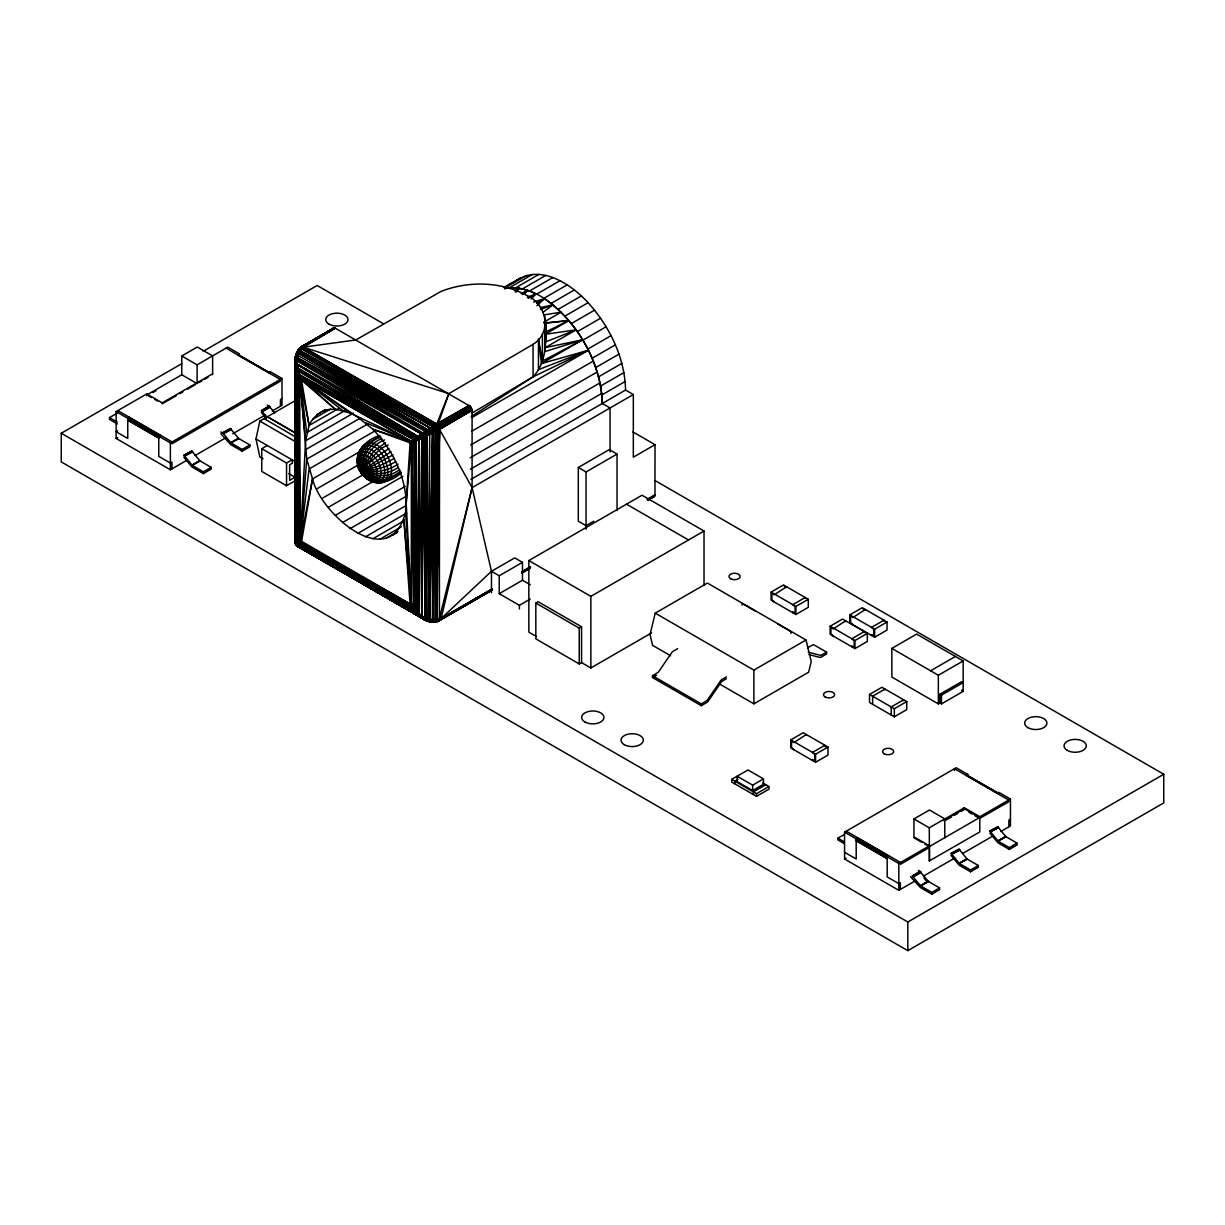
<?xml version="1.0" encoding="UTF-8"?>
<svg xmlns="http://www.w3.org/2000/svg" width="1225" height="1225" viewBox="0 0 1225 1225"><rect width="100%" height="100%" fill="white"/><g stroke="black" fill="none" stroke-linecap="round" stroke-linejoin="round"><path stroke-width="1.5" d="M299.267 545.906C293.326 547.07 296.986 540.547 301.58 541.327L410.084 603.971C415.964 612.224 424.861 620.677 435.579 620.784C447.416 617.89 431.169 624.918 427.387 620.907L297.308 546.273L295.317 542.675L295.164 361.069L298.165 351.544L302.835 345.848L298.012 350.319L295.256 358.864L295.608 544.436L424.861 619.85L431.613 621.917L439.775 620.462L433.972 622.04L425.917 620.187L416.439 612.638L411.523 606.007L411.692 442.286L413.928 439.729L299.283 374.666C297.767 369.674 291.979 355.709 298.869 353.413L430.205 428.015L299.022 352.938L299.451 349.738L302.835 345.848L334.869 327.963L470.323 406.394L472.084 410.314L472.1 487.627L491.47 571.309L491.47 592.793M295.868 543.839L296.496 369.475L299.696 377.101L306.771 459.13L312.528 478.929L301.58 541.327L296.052 544.252L300.217 541.787L305.607 440.74L309.098 425.473L301.58 380.225C297.185 371.328 294.888 359.737 300.156 350.748L302.636 346.997L335.39 328.162L303.279 347.196L299.405 351.514C292.576 352.815 296.373 364.897 296.496 369.475L295.485 544.16L423.467 619.115L430.756 621.32L436.605 621.626L428.842 620.585L421.951 615.792L423.467 437.432L425.596 617.768L425.611 436.452L423.483 432.869L436.544 424.034L469.298 405.475L436.544 424.034L303.233 347.226C290.631 350.534 294.919 372.17 301.58 380.225L335.221 409.211L350.059 413.07L411.355 441.812L434.906 431.92L472.084 410.314L434.906 431.92L419.011 439.025L418.184 612.975L415.29 440.908L414.754 609.774C419.716 618.656 432.854 626.036 441.077 618.625L492.404 589.148M437.708 619.881L433.007 619.865L433.007 432.884L429.883 619.345C427.908 624.26 415.964 614.873 429.807 621.642C434.844 623.938 436.529 618.579 441.077 618.625L492.435 588.98M301.809 347.18L334.364 327.887L300.523 347.425L297.951 353.397L296.664 362.478L299.283 374.666L300.6 378.127L357.761 417.174L372.859 429.286L410.084 442.868L419.011 439.025L471.993 409.64L436.437 431.108L436.437 619.804L439.484 429.454L438.673 426.897L436.483 424.08L303.279 347.196L298.762 351.483C294.521 360.732 296.496 371.726 301.58 380.225L296.404 365.172L296.68 353.749L295.164 361.069L295.96 367.623L295.501 542.782L297.308 546.273L301.58 541.327L296.006 542.798L296.833 370.639C294.628 361.819 296.282 354.255 301.166 346.981L296.343 355.771L297.262 361.161L421.492 434.017L410.084 442.868L405.628 511.82L411.523 606.007C416.132 611.397 426.269 624.903 433.864 620.218L423.008 617.109L416.454 611.505L415.29 440.908M719.58 684.025L753.88 703.824L753.88 670.09L655.237 613.143L650.016 634.627L652.634 645.376L670.596 655.743M295.378 543.885L295.516 357.409L299.543 348.436L295.73 356.215L295.623 365.739C295.194 357.394 295.24 349.186 303.233 347.226L301.427 348.972L435.151 425.565L437.754 430.404L471.993 409.64L424.432 436.988L425.596 617.768M296.021 357.991L295.225 360.87L296.925 370.578L297.797 542.476L298.042 373.763L300.156 541.802L301.549 541.327L300.217 541.787L299.696 377.101L300.171 377.882L299.283 374.666L414.387 439.362L298.058 369.95L416.117 438.336L469.818 405.888L427.387 430.189L429.73 434.232L429.362 619.176L435.258 621.305L440.525 620.034C432.364 623.678 423.972 618.993 417.511 614.475L297.813 545.018L296.925 542.951L296.833 370.639C295.883 364.637 292.821 351.039 301.059 349.493L303.279 347.196L448.84 393.654L533.059 344.363C552.797 332.036 546.381 303.371 526.352 295.194C500.443 281.413 468.363 280.801 441.199 291.336L355.832 339.953L303.279 347.196M433.007 432.884L432.41 619.835L429.99 621.642L423.467 619.115M427.954 621.044L434.645 621.856L426.729 619.773L419.256 613.893L421.829 438.167C406.378 444.078 427.357 431.736 421.829 438.167L421.829 615.716L423.467 437.432L424.952 618.457C428.719 619.957 437.003 624.612 439.469 619.345M433.129 426.438L436.437 431.108L434.829 619.957L437.356 620.799L440.801 619.651L433.405 621.044L424.034 619.069M431.828 620.003L433.007 619.865L434.906 431.92L439.04 427.709M530.226 584.738L522.478 580.252L522.478 562.352L514.73 557.88L491.47 571.309L441.077 618.625L439.316 619.988L437.095 619.743L439.469 429.179L436.437 619.804L437.708 430.143M440.525 620.034L435.426 621.06L429.883 619.345L432.44 433.175L440.525 426.162L471.196 407.603L437.968 425.733L410.084 442.868C420.435 441.245 446.313 417.465 418.184 436.437L416.117 438.336L417.893 437.08L416.592 439.3L411.692 442.271L413.851 608.84L419.011 614.031L418.782 438.734M301.58 380.225L296.971 367.653L297.292 364.545L416.868 437.447L297.614 367.73L297.292 364.192L421.492 434.017L297.384 359.905L297.43 357.608L426.821 430.281L427.739 429.653L298.869 353.413L430.097 428.076L437.968 425.733M433.007 619.865L436.437 431.108M297.935 542.889L298.042 373.763L299.068 542.598L300.447 542.292L413.943 610.249L298.073 544.696C294.199 547.866 298.226 542.798 301.58 541.327L297.935 542.889L295.623 542.981L295.501 541.894L295.991 544.13M296.067 541.634L295.164 542.736L296.22 545.186L297.124 544.788L422.365 618.441L425.657 620.202L429.362 619.176L432.44 433.175L430.557 431.062L419.654 435.564L418.031 437.417L428.474 432.257L424.631 435.166M295.608 360.502L296.159 355.863M610.065 451.933L610.065 407.971L602.317 403.5C601.827 376.902 591.17 351.391 576.072 329.847L545.615 341.897L545.615 322.053C546.289 340.703 546.855 362.202 533.059 376.825L471.089 416.653M296.435 357.838L296.159 365.31L298.15 374.008L300.156 541.802L312.528 478.929L360.349 451.321M298.012 350.319L295.562 356.766L299.16 348.757M401.142 472.957C392.061 481.854 371.466 488.285 363.595 474.688C363.212 460.432 370.317 445.333 384.528 439.959M369.123 480.246C356.123 468.731 366.352 443.664 381.878 438.703M186.736 460.34L170.382 469.772L116.13 438.443L116.13 411.6L127.752 418.307L129.452 417.327L127.752 420.282L158.76 438.183L160.46 435.227L158.76 436.207L158.76 456.343L170.382 463.065L171.929 462.162L171.929 468.884M380.929 437.065C366.428 441.306 361.207 456.297 363.58 469.726C365.555 476.464 370.578 482.558 378.05 482.543C401.172 483.569 390.285 450.877 376.397 444.706C361.773 436.222 352.325 460.095 359.721 470.844C386.962 491.424 351.529 437.922 362.233 474.718L364.621 474.795M856.597 839.339L856.198 840.84L887.191 858.74L887.589 857.24L856.597 839.339L857.898 837.885L857.745 839.768M394.511 458.334C383.777 463.938 371.343 470.967 358.956 469.129C353.213 454.031 364.453 439.928 379.566 435.579M398.202 467.399C386.671 475.821 368.419 475.698 358.022 465.668C362.156 439.668 387.314 490.245 363.013 475.407L361.176 468.593L362.095 466.204L365.555 468.21L366.505 471.15L365.172 473.064L362.095 470.967L360.686 472.498L367.056 478.837L361.788 474.044L363.35 472.375L364.514 475.3M359.216 455.424L359.446 452.638C356.46 456.925 356.689 462.82 359.292 467.23C367.577 470.461 369.904 482.068 379.964 482.114C393.746 471.901 374.437 440.051 359.706 450.785C356.934 456.251 357.547 463.035 361.13 468.042M504.547 288.549C534.422 283.878 559.549 307.781 576.072 329.847L545.11 334.287L545.615 322.053M647.872 500.382L654.977 495.375L655.023 444.66L632.575 431.705M434.431 621.963L424.861 619.85L297.369 546.289L297.843 544.528L296.22 545.186L332.833 566.011L297.905 546.151L299.405 545.6M295.945 544.053L296.328 543.487C293.127 541.894 298.211 545.829 300.447 542.292L410.084 603.971L413.851 608.84L411.523 606.007L406.21 503.291L411.416 442.393L424.799 435.411M295.455 358.404L295.164 361.62M298.379 350.013L296.802 355.602L297.262 361.161L296.144 362.677L295.684 358.19M300.523 347.425L302.146 346.277L297.43 352.096L300.37 347.64L333.904 327.933M296.144 354.99L298.915 349.186M429.638 621.596L427.387 620.907M297.706 351.391L301.427 346.905M263.023 458.763L259.807 456.894L255.994 438.994L259.807 421.094L295.286 400.621M295.302 358.634L295.684 356.444L295.837 406.256M296.297 545.278C295.883 543.41 296.465 545.385 297.062 545.554M405.628 511.82C390.545 574.617 320.751 514.24 312.528 478.929M439.392 619.682L441.077 618.625L472.1 487.627L439.545 429.424L439.392 619.682L435.717 620.478L429.883 619.345M299.405 351.514L297.905 355.418L296.343 355.771M296.006 542.798L295.439 543.67L295.317 542.675M358.833 467.445L358.956 469.129M297.384 353.489L299.788 348.329M295.73 356.215L297.721 350.917L301.871 346.66L300.186 348.16M297.43 352.096L298.854 349.431M296.894 353.658L297.415 351.789M296.159 544.451L295.455 543.732M363.013 458.579L361.865 462.346L363.58 469.726C375.049 473.294 388.111 470.967 397.972 464.198M388.141 444.997C375.447 449.621 369.889 461.871 362.095 470.967M357.914 457.492L357.853 466.158L359.721 470.844L360.028 470.094M301.61 348.359L436.483 424.08L435.151 425.565L469.818 405.888M295.991 355.97L296.68 353.749M298.395 543.701L298.073 544.696L297.476 544.038L299.145 542.736M297.292 364.545L417.786 436.743L297.292 364.192L418.184 436.437L429.653 429.439L430.097 428.076L439.775 424.861L470.783 406.96M295.286 542.92L295.439 543.67M296.266 545.416L300.875 541.649M296.802 355.602L301.717 346.874L334.364 327.887L302.024 346.874L298.762 351.483M434.921 425.32L436.636 424.279L448.84 393.654L438.29 423.375L427.387 430.189M296.343 354.01L297.231 351.927M295.623 365.739L295.516 363.059L296.205 368.113L296.404 365.172L297.323 367.469L296.266 360.181L297.384 359.89L426.821 430.281M363.825 466.48L373.671 451.336L385.553 442.715M360.089 450.172C382.2 426.56 405.904 500.657 367.209 479.143M300.431 349.829L302.33 346.92L334.869 327.963L302.636 346.997M296.787 352.815L298.823 349.692M300.094 349.768L302.024 346.874M353.428 413.131L305.607 440.74L299.696 377.101L309.098 425.473C312.161 417.985 318.577 412.993 325.605 409.517M362.631 446.574C358.037 453.418 358.879 463.234 363.58 469.726L359.292 465.102L357.394 459.972C366.076 441.153 389.581 481.854 368.939 479.955L364.284 472.927L366.336 475.989M297.062 352.08L299.543 348.436M296.909 370.869L297.843 370.057L296.404 365.172M363.595 462.621L365.663 459.574M332.878 328.744L333.491 328.101L300.921 347.088L302.835 345.848M900.375 889.442L900.375 882.72L898.828 883.623L887.191 876.901L887.191 856.765L888.906 855.785L887.803 856.872L856.796 838.972M297.874 350.503L300.37 347.64L333.139 328.377M301.917 348.482L302.958 347.425M471.809 408.966L440.801 426.851L434.906 431.92L433.573 431.583L431.261 427.632M437.172 424.769L439.316 424.279L438.458 426.499L440.525 426.162L471.533 408.262M431.139 432.058L436.605 427.571L422.993 432.946L419.654 435.564L434.661 428.704L427.265 434.814L413.009 441.015L415.857 438.213L416.362 438.902L411.416 441.781L372.859 429.286C392.031 449.008 405.444 475.468 406.21 503.291M470.323 406.394L431.43 427.892L434.538 425.259L300.156 350.748L299.773 349.753L302.33 346.92M297.491 545.447C294.735 546.074 300.722 546.687 297.951 545.569M524.254 294.23L527.684 290.31L521.146 293.51M366.581 443.159C360.38 448.947 359.446 458.487 362.095 466.204L360.456 462.897M515.847 292.316L519.538 288.243L514.837 290.953M418.184 437.769C422.181 437.172 422.089 432.41 425.427 431.522L297.139 359.92L296.909 357.7M416.668 439.423L420.542 437.371L419.011 439.025L422.855 436.712L424.432 436.988L426.913 434.293L425.657 432.042M368.756 442.654C362.692 448.488 359.737 458.426 363.35 466.25M531.221 298.977L536.075 293.816L527.286 297.292M298.823 349.952L300.125 348.727M536.887 305.683L544.543 298.701L533.625 301.978M429.73 434.232L440.525 426.162L435.84 431.139M412.947 440.862L411.416 441.781L365.433 422.625M438.673 426.897L427.219 435.702L429.362 619.176L425.611 436.452L427.602 435.273L426.913 434.293M423.911 433.88L437.432 425.06M424.478 434.906L426.392 433.466L422.043 435.365L424.325 434.661L422.564 436.284L432.624 429.868L425.933 432.593M425.458 436.284L427.265 434.814M430.174 621.611C416.822 615.409 418.154 616.221 410.084 603.971L411.523 606.007L403.867 519.477L410.084 603.971L416.439 612.638L423.008 617.109M424.187 434.4L439.775 424.861M297.706 351.162L298.716 350.35M421.063 615.593L421.829 615.716L418.567 614.322L420.19 616.19L416.362 612.684L411.171 606.007L300.493 542.277L299.313 542.981M522.187 294.597L527.684 290.31M416.592 439.3L413.162 441.276L416.209 440.556L420.542 437.371M429.332 621.442L435.396 621.733L439.316 620.508L492.159 590.006M542.798 312.452L552.919 304.872L540.286 307.613M366.153 469.374L392.98 454.919M419.654 435.564L421.63 434.446M365.448 463.693L368.312 461.641M424.187 619.008L426.392 620.003L422.564 617.461L426.729 619.773M438.673 620.952L491.485 590.557M413.759 441.521L414.754 609.774C408.017 603.971 423.59 621.55 425.917 620.187M433.573 620.784L435.84 620.172M437.616 620.202L439.193 619.176L472.1 487.627L633.325 394.542L633.325 457.201L655.023 444.66M516.062 280.816C540.608 263.727 571.018 284.093 588.122 302.697C609.652 326.554 624.811 357.562 625.562 390.071L633.325 394.542M295.945 365.433L300.171 377.882M433.328 426.698L436.544 424.034M422.702 617.354L420.298 616.129L424.325 618.931L417.878 614.69L425.657 620.202M322.313 411.416L328.453 409.563L335.221 409.211L300.6 378.127L411.355 441.812L300.447 377.713L296.481 367.929M319.603 336.998L308.149 343.796L319.603 336.936M322.879 335.053L332.695 329.219M471.518 413.376L533.059 376.825L588.413 350.273L541.45 363.58L538.449 339.294L538.449 369.659L588.413 350.273L471.793 417.603M363.167 445.885L380.133 436.023M441.077 618.625L491.47 589.21M296.925 370.578L299.068 375.401L297.935 372.997M388.922 448.641L378.05 455.7L364.284 466.802M491.715 590.144L439.316 620.508C436.743 623.617 425.948 620.6 432.012 621.978M521.896 572.642L529.491 568.262M151.502 397.558L146.893 394.909L181.775 374.773L181.775 355.97L197.286 347.027L212.629 355.878L212.629 374.682M655.145 480.613L1163.75 774.246L1163.75 802.896L907.817 950.661L61.25 461.902L61.25 433.252L181.79 363.657M203.258 351.269L317.183 285.486L383.456 323.752M116.13 411.6L146.74 393.914L162.251 402.872L212.629 373.778M181.775 355.97L197.118 364.836L212.629 355.878M213.181 355.556L227.743 347.15L239.365 353.872L239.365 355.832L238.967 354.806M117.34 423.942L109.484 419.394L109.484 417.603L117.233 413.131M152.895 392.551L155.988 390.76M239.365 353.872L237.665 354.852L270.266 373.12L238.247 354.637M176.507 395.522L162.251 403.76L162.251 402.872M179.692 393.7L182.862 391.862M187.609 389.121L195.541 384.543M198.68 382.736L201.773 380.944M204.881 379.153L207.974 377.361M117.677 430.833L116.13 431.736L127.752 438.443L127.752 418.307M116.13 438.443L117.677 437.555M301.687 347.134L319.633 336.768M158.76 436.207L170.382 442.929L281.995 378.479L281.995 405.337L272.226 410.972M220.837 431.981L222.552 432.961L230.3 428.49L238.615 438.412L249.885 444.966L249.885 446.757L242.137 451.229L230.729 444.598L220.837 433.772M274.905 412.978L269.056 406.118L261.308 410.589L267.157 417.449M281.995 398.615L280.448 399.518L280.448 406.225M191.85 451.06L183.796 455.348L191.85 451.06L199.859 460.784L211.129 467.337L211.129 469.129L203.381 473.6L191.973 466.985L183.796 457.139M222.552 432.961L230.606 428.689M261.614 410.788L269.362 406.317M184.102 455.547L192.141 451.305M222.858 433.16L230.897 428.934M261.905 411.033L269.653 406.562M184.393 455.777L192.432 451.581M223.149 433.405L231.188 429.209M262.196 411.309L269.944 406.838M184.684 456.067L192.708 451.903M223.44 433.681L231.464 429.531M262.472 411.631L270.22 407.144M194.959 455.593L226.196 437.555M232.765 433.757L265.657 414.77M263.942 418.705L267.203 416.638L296.144 433.344M191.988 465.117L199.736 460.646L192.111 465.255L184.96 456.374M223.716 434.002L230.744 442.746L238.492 438.274M230.744 442.746L238.615 438.412M200.134 460.983L192.248 465.377L203.381 471.824L211.129 467.337M230.867 442.883L238.89 438.611M503.95 287.462L521.008 277.616M505.205 287.079L514.515 281.719M504.822 287.982L526.536 275.457M504.792 288.61L509.309 287.783L532.553 274.354M509.309 287.783L515.74 287.768L539 274.339M231.004 443.006L242.137 449.437L249.885 444.966M515.74 287.768L522.524 288.84L545.783 275.411M522.524 288.84L529.537 290.968L552.797 277.539M316.969 414.739L325.207 409.977M295.837 480.353L286.543 485.728L261.737 471.411L261.737 448.672L267.249 445.502M312.528 419.471L330.673 408.997M528.22 298.349L536.075 293.816M309.098 425.473L338.789 408.338M559.947 280.709L536.703 294.138L529.537 290.968M344.715 410.727L306.771 432.624L299.696 377.101M567.16 284.874L543.915 298.303C577.909 321.853 600.786 362.033 602.317 403.5M536.688 303.233L544.543 298.701M551.082 303.402L574.326 289.973M305.607 449.652L360.028 418.23M261.737 448.672L286.543 463.004L292.055 459.819L292.438 463.173L289.636 464.78L289.636 480.353L295.837 476.785M558.095 309.374L581.339 295.945M367.791 423.911L306.771 459.13L300.156 541.802L309.098 468.961L375.064 430.878M543.778 322.206L561.065 312.222L544.099 314.84M564.863 316.127L588.122 302.697M545.11 334.287L568.829 320.598L544.114 322.941M571.309 323.584L594.569 310.155M545.615 341.897L544.803 327.994L545.339 347.578L576.072 329.847M577.343 331.638L600.587 318.209M316.969 488.775L358.19 464.964M541.45 363.58L582.625 339.8L545.339 347.578M582.855 340.183L606.115 326.753M391.097 451.657L365.555 468.21L368.587 467.598M410.084 442.868L413.085 441.153M471.196 407.603L420.083 436.59M322.313 498.284L363.549 474.473M587.801 349.094L611.061 335.665M328.453 507.227L374.62 480.552M592.119 358.267L615.363 344.837M471.748 431.246L593.283 361.084M335.221 515.388L402.841 476.357M595.718 367.546L618.977 354.132M470.706 445.027L597.188 372.002M342.479 522.585L405.153 486.402M598.581 376.841L621.825 363.427M470.262 457.767L600.02 382.843M350.059 528.649L406.133 496.278M600.648 386.013L623.893 372.599M357.761 533.442L405.582 505.833M470.339 469.267L601.735 393.409M601.888 394.94L625.148 381.511M365.433 536.856L406.654 513.045M470.921 479.358L625.562 390.071M372.859 538.786L404.204 520.686M379.903 539.199L401.341 526.827M386.38 538.097L397.926 531.436M392.138 535.493L397.084 532.645M593.788 521.192L586.04 525.663L578.292 521.192L578.292 467.491L609.284 449.59L617.048 454.062L617.048 510.595M578.292 467.491L586.04 471.962L617.048 454.062M416.668 612.5L414.448 610.8L420.037 616.742L297.583 545.324M491.47 571.309L499.233 575.781L522.478 562.352M536.596 636.632L528.848 632.161L528.848 560.56L642.022 495.222L704.023 531.022L704.023 585.673M522.83 571.11L529.322 567.359M646.999 499.417L655.023 494.793M522.248 571.753L530.532 566.976M648.546 499.096L654.977 495.375M433.129 621.733L437.157 621.213L492.327 589.424M521.651 572.519L530.425 567.466M648.408 499.616L654.839 495.895M521.972 572.779L530.257 568.002M648.178 500.045L654.609 496.339M521.697 573.162L529.613 568.584M499.233 575.781L499.233 593.681L522.478 580.252M499.233 593.681L519.385 605.318L530.226 599.056M581.553 662.587L579.226 663.935L535.83 638.868L535.83 603.067L538.158 601.735L581.553 626.787L581.553 662.587L590.863 667.962L651.547 632.927M528.848 560.56L590.863 596.361L704.023 531.022M535.83 603.067L579.226 628.134L581.553 626.787M655.237 613.143L707.376 583.054L806.004 640.001L811.241 661.485L808.623 672.219L753.88 703.824M771.092 592.119L783.479 584.953L808.286 599.285L808.286 607.34L795.882 614.491L771.092 600.173L771.092 592.119L795.882 606.436L808.286 599.285M677.639 648.668L673.138 651.256A3.292 1.899 -60 0 0 671.729 652.634L658.269 672.28L652.481 675.71L652.481 677.502L701.312 705.707L706.733 702.568A3.292 1.899 -60 0 0 708.142 701.205L721.617 681.559L726.364 678.711M652.481 677.502L656.539 675.159M726.471 676.858L721.969 679.446A3.292 1.899 -60 0 0 720.56 680.824L707.101 700.47L701.312 703.916L652.481 675.71M753.88 670.09L806.004 640.001M830.152 626.22L842.555 619.054L867.346 633.371L867.346 641.425L854.958 648.592L830.152 634.274L830.152 626.22L854.958 640.537L867.346 633.371M849.828 614.858L862.232 607.692L887.038 622.009L887.038 630.063L874.635 637.23L849.828 622.913L849.828 614.858L874.635 629.175L887.038 622.009M809.112 654.655L819.785 657.381A3.292 1.899 -60 0 0 821.148 657.105L826.599 653.951L826.599 652.159L820.796 655.421L808.24 652.221M891.846 648.408L916.652 634.091L963.156 660.949L963.156 691.375L941.458 703.9L939.897 703.012L938.35 703.9L891.846 677.058L891.846 648.408L938.35 675.266L963.156 660.949M790.768 739.885L803.171 732.718L827.978 747.036L827.978 755.09L815.574 762.256L790.768 747.939L790.768 739.885L815.574 754.202L827.978 747.036M869.52 694.422L881.923 687.256L906.73 701.573L906.73 709.627L894.327 716.793L869.52 702.476L869.52 694.422L894.327 708.739L906.73 701.573M762.716 782.928L768.917 786.511L768.917 789.191L756.514 796.357L731.708 782.04L731.708 779.345L747.985 769.958L763.497 778.901L763.497 784.276L752.64 790.538L737.128 781.596L737.128 776.221L752.64 785.164L763.497 778.901M737.909 779.345L734.816 781.137L734.816 783.832M930.602 670.795L955.408 656.462M824.884 745.259L812.481 752.41L814.793 754.646L814.793 760.909L812.481 759.577L812.481 760.465M765.809 784.72L753.406 791.886L753.406 794.566M731.708 779.345L756.514 793.678L768.917 786.511M939.897 694.238L961.61 681.712L963.156 682.601L941.458 695.126L939.897 694.238L939.897 703.012M963.156 689.583L961.61 690.471L963.156 691.375M915.167 880.897L898.828 890.33L844.561 859.001L844.561 832.158L956.174 767.723L967.811 774.43L967.811 776.405M844.209 843.581L837.915 839.952L837.915 838.16L844.117 834.592M844.561 832.158L856.198 838.865L857.898 837.885M967.811 774.43L966.096 775.41L966.954 775.18M844.561 859.001L846.107 858.112M944.781 818.867L929.285 827.809L929.438 861.022L929.438 845.801L913.942 836.859L913.942 818.958L929.438 810.001L944.781 818.867L944.781 837.655M943.709 819.663L964.32 807.765L979.816 816.723L1010.441 799.037L1010.441 825.895L1000.672 831.53M943.709 820.566L964.32 808.668L979.663 817.519L929.285 846.613M946.435 819.877L951.32 817.06M954.566 815.192L957.812 813.308M961.074 811.44L964.32 809.557L964.32 807.765M887.191 856.765L898.828 863.487L929.438 845.801M929.285 860.93L979.816 831.928L979.816 816.723M939.575 887.895L928.428 881.464L919.99 871.434L912.227 875.906L920.679 885.935L931.812 892.382L939.575 887.895L939.575 889.687L931.812 894.173L920.404 887.543L910.527 876.702M1010.441 819.173L1008.879 820.076L1008.879 826.783M912.533 876.105L920.281 871.618M959.037 849.247L950.983 853.534L959.037 849.247L967.061 858.97L978.331 865.524L978.331 867.315L970.567 871.787L959.16 865.172L950.983 855.31M997.793 826.875L989.739 831.147L997.793 826.875L1005.817 836.598L1017.072 843.152L1017.072 844.944L1009.323 849.415L997.916 842.785L989.846 833.015M912.839 876.334L920.588 871.863M951.289 853.733L959.343 849.492M990.045 831.346L998.099 827.12M913.13 876.625L920.878 872.139M951.595 853.963L959.634 849.767M990.351 831.591L998.39 827.396M913.391 876.932L921.154 872.46M951.871 854.238L959.895 850.089M990.627 831.867L998.651 827.702M923.39 876.151L954.627 858.112M962.85 853.366L992.449 836.277M920.434 885.675L928.183 881.204M952.147 854.56L959.175 863.303L966.938 858.832M990.903 832.188L997.931 840.932L1005.694 836.461M920.557 885.813L928.305 881.342M959.175 863.303L967.061 858.97M997.931 840.932L1005.817 836.598M920.679 885.935L928.565 881.556M959.298 863.441L967.321 859.169M998.053 841.07L1006.077 836.798M959.573 863.656L970.567 869.995L978.331 865.524M998.191 841.177L1009.323 847.623L1017.072 843.152M61.25 433.252L907.817 922.012L1163.75 774.246M395.644 461.764L387.467 465.99L369.736 471.135M451.535 612.393L454.858 610.479M474.733 599.025L478.041 597.126M522.202 572.029L530.486 567.267M399.595 469.405C390.086 477.689 377.101 476.372 366.153 472.483C372.323 478.179 381.388 481.348 389.611 478.776M451.443 612.485L454.735 610.601M458.028 608.718L461.32 606.834M472.835 600.235L476.127 598.336M479.419 596.452L484.365 593.62M523.856 570.988L527.148 569.104M400.544 471.043C391.709 479.266 379.582 478.898 369.108 474.902M384.022 482.007L401.05 472.253M436.82 427.954L430.756 431.399M438.872 427.311L428.658 432.578M649.204 498.667L653.92 496.891M439.193 428.107L429.026 433.175M439.407 428.842L435.717 430.848M437.095 619.743L435.717 620.478L439.193 620.279M538.449 339.294L542.399 361.069L582.625 339.8L544.803 351.621L544.803 316.111M413.162 608.473L415.137 610.402M418.935 439.423L421.829 438.167M544.803 332.388L568.829 320.598L544.283 323.339M431.812 621.963L439.775 620.462L431.613 621.917M299.068 542.598L296.205 543.119M998.207 793.142L997.104 793.31L998.804 792.33L1010.441 799.037M437.157 621.213L436.115 620.952L438.213 621.228M429.653 429.439L438.228 426.116M297.951 353.397L299.022 352.938L432.379 426.606L299.727 351.575L432.946 426.254L300.156 350.748M297.001 364.912L296.664 362.478L297.17 364.851M540.547 309.481L552.919 304.872M436.376 427.188L425.427 431.522M418.184 436.437L421.921 435.135M297.905 546.151L299.222 545.921M434.921 621.488L436.636 620.983M435.151 621.626L436.896 621.121M434.722 621.305L436.406 620.815M437.432 621.289L431.981 621.626M438.872 620.769L430.955 621.167M437.968 621.289L435.396 621.733M437.708 621.305L433.328 621.856M388.095 480.414C379.627 483.186 371.481 478.225 365.172 473.064L369.537 478.516L375.064 481.823C390.591 475.407 372.17 443.496 358.833 453.74L358.956 460.171L361.482 466.694M378.77 482.512L381.618 481.915M358.374 467.383L359.292 467.23M419.654 616.374L423.911 619.115M807.612 647.811L813.415 644.564L826.599 652.159M414.54 439.775L300.447 377.713L299.222 375.325M433.864 620.218L429.562 619.804L424.662 617.354M436.82 621.473L431.322 620.769L427.602 618.885M425.289 618.15L429.209 620.233M296.68 545.829L426.821 620.646L425.427 620.126M428.291 620.937L430.557 621.458M269.76 372.584L268.673 372.752L270.373 371.772L281.995 378.479M369.108 468.777L372.951 469.665M421.951 615.792L418.782 614.184L420.527 615.976M365.065 477.061L363.013 475.407M371.343 480.751L373.671 481.869M428.474 620.845L424.631 618.732M297.369 546.289L426.821 620.646L298.18 546.258L332.695 565.996M413.928 439.729L300.447 377.713L411.845 441.413M297.568 358.129L427.295 429.96L298.869 353.413M298.058 369.95L416.868 437.447M336.14 567.895L347.686 574.464L344.47 572.58M365.846 584.815L375.738 590.45L365.908 584.8M379.046 592.333L382.338 594.217L379.092 592.318M385.645 596.085L390.591 598.918M336.232 567.879L339.524 569.747M335.987 567.879L339.279 569.747M342.556 571.631L354.071 578.215M357.348 580.083L382.001 594.186M393.516 600.755L396.793 602.639M400.085 604.522L403.377 606.39M414.877 612.975L418.169 614.843M297.813 545.018L418.108 614.582L298.67 544.038L413.943 610.249L300.079 542.644M863.013 609.039L865.34 610.372L865.34 609.483L852.937 617.538L850.609 616.19L850.609 622.453L852.937 624.689M784.26 586.3L786.588 587.648L786.588 586.744L774.185 594.799L771.857 593.467L771.857 599.729L774.185 601.965M626.511 504.179L688.527 539.98M755.289 610.999L742.105 603.389L742.105 605.181M777.768 623.969L790.937 631.579L790.937 633.371M297.905 355.418L427.295 429.96M967.199 775.241L998.406 793.264M966.678 775.195L998.574 793.448M237.956 354.714L270.342 373.411M966.403 775.272L997.395 793.172M226.043 348.145L280.295 379.459L280.295 381.251L172.082 443.726L172.082 441.934L117.83 410.605L117.83 412.396M267.341 405.123L269.056 406.118M968.914 812.221L971.992 813.982M975.054 815.758L978.132 817.534M979.663 818.423L1008.726 801.808L1008.726 800.032L954.474 768.703L954.474 770.494M296.144 433.528L267.203 416.638M263.942 418.521L296.098 437.264M181.775 374.773L197.118 383.624L197.118 364.836M824.884 746.147L827.197 747.495M259.807 421.094L295.164 441.521M255.994 438.994L295.24 461.657M913.942 818.958L929.285 827.809M288.748 473.6L295.164 477.321M154.564 399.335L157.642 401.111M913.942 837.747L921.613 842.188M924.676 843.948L927.754 845.725M929.285 847.501L900.528 864.283L900.528 862.492L846.276 831.178L846.276 832.969M918.275 870.439L919.99 871.434M129.161 417.526L160.169 435.426M857.607 838.084L888.6 855.984M128.87 417.786L159.878 435.687M857.316 838.344L888.324 856.244M128.61 418.077L159.617 435.978M857.041 838.635L888.048 856.535M128.365 418.414L159.373 436.314M128.15 418.782L159.158 436.682M127.982 419.164L158.99 437.065M856.413 839.722L887.421 857.623M127.859 419.547L158.867 437.447M856.29 840.105L887.298 858.005M127.783 419.915L158.791 437.815M856.214 840.488L887.222 858.388M109.484 417.603L117.34 422.15M837.915 838.16L844.209 841.789M844.561 852.294L856.198 859.001L856.198 838.865M298.931 543.762L413.943 610.249M297.246 545.982L421.492 617.798M297.384 359.905L423.682 433.359M298.67 544.038L415.168 611.888M298.318 371.282L414.387 439.362M413.101 609.116L300.447 542.308L411.171 606.007L414.54 610.739L411.416 606.375M367.178 476.02L370.639 478.255M261.308 412.381L266.376 418.552M366.505 471.15L372.951 475.79M414.999 610.479L416.454 611.505M350.059 413.07L300.6 378.127L342.479 410.39M357.914 464.045L359.292 465.102M420.083 616.236L410.084 603.971M413.085 608.519L416.439 612.638M923.88 877.942L926.238 880.852M360.686 472.498L362.233 474.718M358.374 461.258L359.936 463.479M298.15 374.008L299.007 375.432M359.583 470.614L360.808 472.743M295.623 362.983L296.159 365.31L295.746 360.41M295.378 360.686L295.378 363.212M411.692 442.286L414.754 609.774M416.209 440.556L418.184 612.975M425.611 436.452L427.249 618.503M295.608 356.904L295.837 435.089M411.416 442.393L411.523 606.007M1009.323 847.623L1009.323 849.415M970.567 869.995L970.567 871.787M941.458 695.126L941.458 703.9M938.35 675.266L938.35 703.9M931.812 892.382L931.812 894.173M907.817 922.012L907.817 950.661M903.621 700.685L903.621 699.781L891.218 706.947L891.218 715.002M898.828 863.487L898.828 890.33M894.327 708.739L894.327 716.793M885.032 689.935L885.032 689.047L872.629 696.213L872.629 704.268M883.945 621.121L883.945 620.218L871.542 627.384L873.869 629.619L873.869 635.882L871.542 634.535L871.542 635.438M874.635 629.175L874.635 637.23M864.253 632.483L864.253 631.595L851.85 638.746L854.177 640.981L854.177 647.244L851.85 645.912L851.85 646.8M854.958 640.537L854.958 648.592M845.648 621.749L845.648 620.845L833.245 628.9L830.918 627.567L830.918 633.83L833.245 636.066M815.574 754.202L815.574 762.256M806.28 735.413L806.28 734.51L793.877 742.564L791.549 741.232L791.549 747.495L793.877 749.731M805.192 598.382L805.192 597.494L792.789 604.645L795.117 606.88L795.117 613.143L792.789 611.811L792.789 612.699M795.882 606.436L795.882 614.491M756.514 793.678L756.514 796.357M752.64 785.164L752.64 790.538M701.312 703.916L701.312 705.707M590.863 596.361L590.863 667.962M586.04 471.962L586.04 529.246M579.226 628.134L579.226 663.935M542.399 333.782L542.399 361.069M533.059 344.363L533.059 376.825M519.385 605.318L519.385 608.902M286.543 463.004L286.543 485.728M242.137 449.437L242.137 451.229M203.381 471.824L203.381 473.6M170.382 442.929L170.382 469.772M146.74 393.914L146.74 395.706M354.285 578.231L350.993 576.347L354.362 578.215M730.621 578.751A5.574 3.216 0 0 0 739.946 577.312A5.574 3.216 0 0 0 733.117 573.361A5.574 3.216 0 0 0 730.621 578.751M884.19 753.788A5.574 3.216 0 0 0 893.5 752.349A5.574 3.216 0 0 0 886.686 748.414A5.574 3.216 0 0 0 884.19 753.788M825.129 696.964A5.574 3.216 0 0 0 834.439 695.524A5.574 3.216 0 0 0 827.625 691.574A5.574 3.216 0 0 0 825.129 696.964M329.004 324.135A11.132 6.431 0 0 0 347.64 321.256A11.132 6.431 0 0 0 333.996 313.386A11.132 6.431 0 0 0 329.004 324.135M1067.281 750.374A11.132 6.431 0 0 0 1085.917 747.495A11.132 6.431 0 0 0 1072.273 739.624A11.132 6.431 0 0 0 1067.281 750.374M1027.913 727.65A11.132 6.431 0 0 0 1046.533 724.771A11.132 6.431 0 0 0 1032.905 716.885A11.132 6.431 0 0 0 1027.913 727.65M584.938 721.969A11.132 6.431 0 0 0 603.573 719.075A11.132 6.431 0 0 0 589.929 711.204A11.132 6.431 0 0 0 584.938 721.969M624.306 744.693A11.132 6.431 0 0 0 642.941 741.814A11.132 6.431 0 0 0 629.298 733.943A11.132 6.431 0 0 0 624.306 744.693"/></g></svg>
